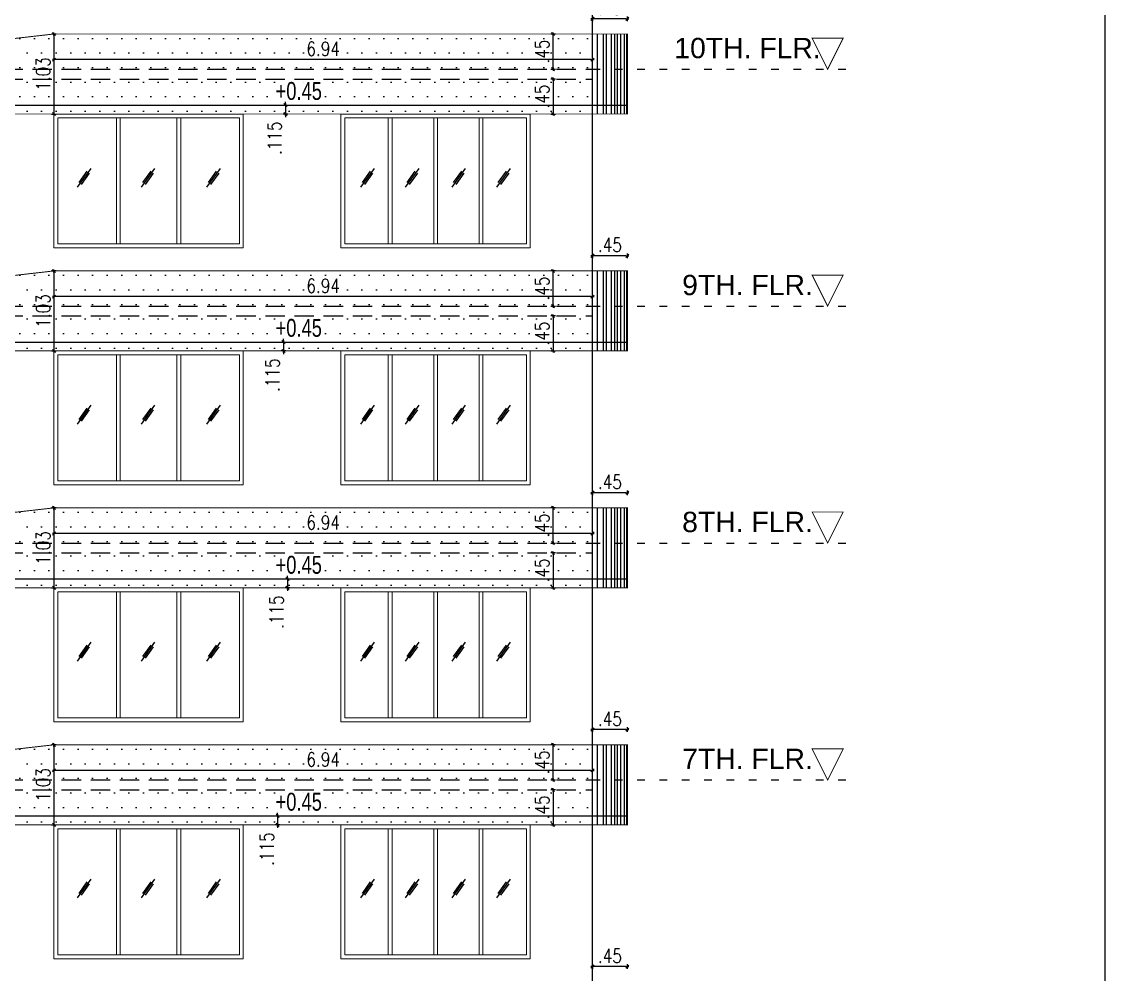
# Model space of a CAD drawing. Header units: inches. Extents: x 14235 to 14499, y 0 to 2549.
# Drawn here: x 14267.62 to 14281.58, y 2434.15 to 2446.41 of the extents above; entities that cross this region are included whole.
import ezdxf
from ezdxf.enums import TextEntityAlignment as Align

# ---------------------------------------------------------------- set-up
doc = ezdxf.new("R2010")
doc.units = ezdxf.units.IN
doc.header["$LTSCALE"] = 0.25
doc.header["$MEASUREMENT"] = 0
doc.header["$PDMODE"] = 35
for name, pattern in [('1', [0]), ('DASHEDX2', [1.5, 1, -0.5]), ('DOTX2', [0.5, 0, -0.5])]:
    doc.linetypes.add(name, pattern=pattern)
for name, color, linetype in [('edges', 1, 'Continuous'), ('ELE.PROJ.', 1, 'Continuous'), ('GLASS WINDOW', 251, '1'), ('hatch', 251, 'Continuous'), ('proj-internal', 1, 'DASHEDX2'), ('text-large', 7, 'Continuous'), ('wall', 7, 'Continuous'), ('WORK TEX', 6, 'Continuous'), ('WORKING DIM', 7, 'Continuous')]:
    doc.layers.add(name, color=color, linetype=linetype)
doc.layers.add('WINDOW', color=106, linetype='Continuous', lineweight=13)
doc.styles.add('ARL', font='swisscl_0.ttf')
doc.styles.add('romans', font='romans.shx', dxfattribs={"width": 0.8})
doc.styles.add('SansSerif', font='sanss__.ttf', dxfattribs={"width": 0.8})
doc.dimstyles.new('121', dxfattribs={"dimscale": 0.1, "dimtxt": 1.8, "dimasz": 0.2, "dimexe": 0.03125, "dimexo": 0.25, "dimgap": 0.5, "dimtad": 1, "dimzin": 4, "dimdsep": 46, "dimtxsty": 'romans', "dimblk1": 'MINITICK', "dimblk2": 'MINITICK', "dimsah": 1, "dimcen": 1, "dimse1": 1, "dimse2": 1, "dimclrd": 252, "dimclre": 256, "dimclrt": 7, "dimadec": 3, "dimazin": 0, "dimtfac": 0.8, "dimtix": 1, "dimtmove": 2, "dimatfit": 3, "dimfxl": 0, "dimtolj": 1, "dimtzin": 3, "dimarcsym": 0})

# ---------------------------------------------------------------- blocks, each defined once
blk = doc.blocks.new('MINITICK')
at = {"color": 7}
for p, q in [((1, 1), (-1, -1)), ((-1, 0), (1, 0)), ((0, -1.5), (0, 1.5))]:
    blk.add_line(p, q, dxfattribs=at)
blk = doc.blocks.new('*D888')
at = {"layer": 'Defpoints', "color": 0, "transparency": 16777216}
for p in [(14274.976, 2434.251), (14274.976, 2434.056), (14275.426, 2434.056)]:
    blk.add_point(p, dxfattribs=at)
at = {"layer": 'WORKING DIM', "color": 252, "lineweight": -2, "transparency": 16777216}
blk.add_line((14275.406, 2434.251), (14274.996, 2434.251), dxfattribs=at)
at = {"layer": 'WORKING DIM', "color": 252, "lineweight": -2, "transparency": 16777216, "xscale": 0.02, "yscale": 0.02, "zscale": 0.02, "rotation": 180}
blk.add_blockref('MINITICK', (14274.976, 2434.251), dxfattribs=at)
at = {"layer": 'WORKING DIM', "color": 252, "lineweight": -2, "transparency": 16777216, "xscale": 0.02, "yscale": 0.02, "zscale": 0.02}
blk.add_blockref('MINITICK', (14275.426, 2434.251), dxfattribs=at)
at = {"layer": 'WORKING DIM', "color": 7, "transparency": 16777216, "insert": (14275.201, 2434.391), "char_height": 0.18, "attachment_point": 5, "style": 'romans'}
blk.add_mtext('\\A1;.45', dxfattribs=at)
blk = doc.blocks.new('*D891')
at = {"layer": 'Defpoints', "color": 0, "transparency": 16777216}
for p in [(14274.468, 2436.526), (14274.468, 2436.076), (14274.468, 2436.076)]:
    blk.add_point(p, dxfattribs=at)
at = {"layer": 'WORKING DIM', "color": 252, "lineweight": -2, "transparency": 16777216}
blk.add_line((14274.468, 2436.506), (14274.468, 2436.096), dxfattribs=at)
at = {"layer": 'WORKING DIM', "color": 252, "lineweight": -2, "transparency": 16777216, "xscale": 0.02, "yscale": 0.02, "zscale": 0.02}
for p, rotation in [((14274.468, 2436.526), 90), ((14274.468, 2436.076), 270)]:
    blk.add_blockref('MINITICK', p, dxfattribs=dict(at, rotation=rotation))
at = {"layer": 'WORKING DIM', "color": 7, "transparency": 16777216, "insert": (14274.328, 2436.301), "char_height": 0.18, "attachment_point": 5, "rotation": 90, "style": 'romans'}
blk.add_mtext('\\A1;.45', dxfattribs=at)
blk = doc.blocks.new('*D892')
at = {"layer": 'Defpoints', "color": 0, "transparency": 16777216}
for p in [(14274.26, 2437.106), (14274.468, 2437.106), (14274.317, 2436.653)]:
    blk.add_point(p, dxfattribs=at)
at = {"layer": 'WORKING DIM', "color": 252, "lineweight": -2, "transparency": 16777216}
blk.add_line((14274.468, 2436.673), (14274.468, 2437.086), dxfattribs=at)
at = {"layer": 'WORKING DIM', "color": 252, "lineweight": -2, "transparency": 16777216, "xscale": 0.02, "yscale": 0.02, "zscale": 0.02}
for p, rotation in [((14274.468, 2437.106), 90), ((14274.468, 2436.653), 270)]:
    blk.add_blockref('MINITICK', p, dxfattribs=dict(at, rotation=rotation))
at = {"layer": 'WORKING DIM', "color": 7, "transparency": 16777216, "insert": (14274.328, 2436.88), "char_height": 0.18, "attachment_point": 5, "rotation": 90, "style": 'romans'}
blk.add_mtext('\\A1;.45', dxfattribs=at)
blk = doc.blocks.new('*D898')
at = {"layer": 'Defpoints', "color": 0, "transparency": 16777216}
for p in [(14274.976, 2437.301), (14274.976, 2437.106), (14275.426, 2437.106)]:
    blk.add_point(p, dxfattribs=at)
at = {"layer": 'WORKING DIM', "color": 252, "lineweight": -2, "transparency": 16777216}
blk.add_line((14275.406, 2437.301), (14274.996, 2437.301), dxfattribs=at)
at = {"layer": 'WORKING DIM', "color": 252, "lineweight": -2, "transparency": 16777216, "xscale": 0.02, "yscale": 0.02, "zscale": 0.02, "rotation": 180}
blk.add_blockref('MINITICK', (14274.976, 2437.301), dxfattribs=at)
at = {"layer": 'WORKING DIM', "color": 252, "lineweight": -2, "transparency": 16777216, "xscale": 0.02, "yscale": 0.02, "zscale": 0.02}
blk.add_blockref('MINITICK', (14275.426, 2437.301), dxfattribs=at)
at = {"layer": 'WORKING DIM', "color": 7, "transparency": 16777216, "insert": (14275.201, 2437.441), "char_height": 0.18, "attachment_point": 5, "style": 'romans'}
blk.add_mtext('\\A1;.45', dxfattribs=at)
blk = doc.blocks.new('*D899')
at = {"layer": 'Defpoints', "color": 0, "transparency": 16777216}
for p in [(14268.04, 2437.106), (14274.976, 2437.106), (14268.04, 2436.776)]:
    blk.add_point(p, dxfattribs=at)
at = {"layer": 'WORKING DIM', "color": 252, "lineweight": -2, "transparency": 16777216}
blk.add_line((14274.956, 2436.776), (14268.06, 2436.776), dxfattribs=at)
at = {"layer": 'WORKING DIM', "color": 252, "lineweight": -2, "transparency": 16777216, "xscale": 0.02, "yscale": 0.02, "zscale": 0.02, "rotation": 180}
blk.add_blockref('MINITICK', (14268.04, 2436.776), dxfattribs=at)
at = {"layer": 'WORKING DIM', "color": 252, "lineweight": -2, "transparency": 16777216, "xscale": 0.02, "yscale": 0.02, "zscale": 0.02}
blk.add_blockref('MINITICK', (14274.976, 2436.776), dxfattribs=at)
at = {"layer": 'WORKING DIM', "color": 7, "transparency": 16777216, "insert": (14271.508, 2436.916), "char_height": 0.18, "attachment_point": 5, "style": 'romans'}
blk.add_mtext('\\A1;6.94', dxfattribs=at)
blk = doc.blocks.new('*D900')
at = {"layer": 'Defpoints', "color": 0, "transparency": 16777216}
for p in [(14268.04, 2437.106), (14268.04, 2436.076), (14268.04, 2436.076)]:
    blk.add_point(p, dxfattribs=at)
at = {"layer": 'WORKING DIM', "color": 252, "lineweight": -2, "transparency": 16777216}
blk.add_line((14268.04, 2437.086), (14268.04, 2436.096), dxfattribs=at)
at = {"layer": 'WORKING DIM', "color": 252, "lineweight": -2, "transparency": 16777216, "xscale": 0.02, "yscale": 0.02, "zscale": 0.02}
for p, rotation in [((14268.04, 2437.106), 90), ((14268.04, 2436.076), 270)]:
    blk.add_blockref('MINITICK', p, dxfattribs=dict(at, rotation=rotation))
at = {"layer": 'WORKING DIM', "color": 7, "transparency": 16777216, "insert": (14267.9, 2436.591), "char_height": 0.18, "attachment_point": 5, "rotation": 90, "style": 'romans'}
blk.add_mtext('\\A1;1.03', dxfattribs=at)
blk = doc.blocks.new('*D901')
at = {"layer": 'Defpoints', "color": 0, "transparency": 16777216}
for p in [(14274.468, 2439.576), (14274.468, 2439.126), (14274.468, 2439.126)]:
    blk.add_point(p, dxfattribs=at)
at = {"layer": 'WORKING DIM', "color": 252, "lineweight": -2, "transparency": 16777216}
blk.add_line((14274.468, 2439.556), (14274.468, 2439.146), dxfattribs=at)
at = {"layer": 'WORKING DIM', "color": 252, "lineweight": -2, "transparency": 16777216, "xscale": 0.02, "yscale": 0.02, "zscale": 0.02}
for p, rotation in [((14274.468, 2439.576), 90), ((14274.468, 2439.126), 270)]:
    blk.add_blockref('MINITICK', p, dxfattribs=dict(at, rotation=rotation))
at = {"layer": 'WORKING DIM', "color": 7, "transparency": 16777216, "insert": (14274.328, 2439.351), "char_height": 0.18, "attachment_point": 5, "rotation": 90, "style": 'romans'}
blk.add_mtext('\\A1;.45', dxfattribs=at)
blk = doc.blocks.new('*D902')
at = {"layer": 'Defpoints', "color": 0, "transparency": 16777216}
for p in [(14274.26, 2440.156), (14274.468, 2440.156), (14274.317, 2439.703)]:
    blk.add_point(p, dxfattribs=at)
at = {"layer": 'WORKING DIM', "color": 252, "lineweight": -2, "transparency": 16777216}
blk.add_line((14274.468, 2439.723), (14274.468, 2440.136), dxfattribs=at)
at = {"layer": 'WORKING DIM', "color": 252, "lineweight": -2, "transparency": 16777216, "xscale": 0.02, "yscale": 0.02, "zscale": 0.02}
for p, rotation in [((14274.468, 2440.156), 90), ((14274.468, 2439.703), 270)]:
    blk.add_blockref('MINITICK', p, dxfattribs=dict(at, rotation=rotation))
at = {"layer": 'WORKING DIM', "color": 7, "transparency": 16777216, "insert": (14274.328, 2439.93), "char_height": 0.18, "attachment_point": 5, "rotation": 90, "style": 'romans'}
blk.add_mtext('\\A1;.45', dxfattribs=at)
blk = doc.blocks.new('*D908')
at = {"layer": 'Defpoints', "color": 0, "transparency": 16777216}
for p in [(14274.976, 2440.351), (14274.976, 2440.156), (14275.426, 2440.156)]:
    blk.add_point(p, dxfattribs=at)
at = {"layer": 'WORKING DIM', "color": 252, "lineweight": -2, "transparency": 16777216}
blk.add_line((14275.406, 2440.351), (14274.996, 2440.351), dxfattribs=at)
at = {"layer": 'WORKING DIM', "color": 252, "lineweight": -2, "transparency": 16777216, "xscale": 0.02, "yscale": 0.02, "zscale": 0.02, "rotation": 180}
blk.add_blockref('MINITICK', (14274.976, 2440.351), dxfattribs=at)
at = {"layer": 'WORKING DIM', "color": 252, "lineweight": -2, "transparency": 16777216, "xscale": 0.02, "yscale": 0.02, "zscale": 0.02}
blk.add_blockref('MINITICK', (14275.426, 2440.351), dxfattribs=at)
at = {"layer": 'WORKING DIM', "color": 7, "transparency": 16777216, "insert": (14275.201, 2440.491), "char_height": 0.18, "attachment_point": 5, "style": 'romans'}
blk.add_mtext('\\A1;.45', dxfattribs=at)
blk = doc.blocks.new('*D909')
at = {"layer": 'Defpoints', "color": 0, "transparency": 16777216}
for p in [(14268.04, 2440.156), (14274.976, 2440.156), (14268.04, 2439.826)]:
    blk.add_point(p, dxfattribs=at)
at = {"layer": 'WORKING DIM', "color": 252, "lineweight": -2, "transparency": 16777216}
blk.add_line((14274.956, 2439.826), (14268.06, 2439.826), dxfattribs=at)
at = {"layer": 'WORKING DIM', "color": 252, "lineweight": -2, "transparency": 16777216, "xscale": 0.02, "yscale": 0.02, "zscale": 0.02, "rotation": 180}
blk.add_blockref('MINITICK', (14268.04, 2439.826), dxfattribs=at)
at = {"layer": 'WORKING DIM', "color": 252, "lineweight": -2, "transparency": 16777216, "xscale": 0.02, "yscale": 0.02, "zscale": 0.02}
blk.add_blockref('MINITICK', (14274.976, 2439.826), dxfattribs=at)
at = {"layer": 'WORKING DIM', "color": 7, "transparency": 16777216, "insert": (14271.508, 2439.966), "char_height": 0.18, "attachment_point": 5, "style": 'romans'}
blk.add_mtext('\\A1;6.94', dxfattribs=at)
blk = doc.blocks.new('*D910')
at = {"layer": 'Defpoints', "color": 0, "transparency": 16777216}
for p in [(14268.04, 2440.156), (14268.04, 2439.126), (14268.04, 2439.126)]:
    blk.add_point(p, dxfattribs=at)
at = {"layer": 'WORKING DIM', "color": 252, "lineweight": -2, "transparency": 16777216}
blk.add_line((14268.04, 2440.136), (14268.04, 2439.146), dxfattribs=at)
at = {"layer": 'WORKING DIM', "color": 252, "lineweight": -2, "transparency": 16777216, "xscale": 0.02, "yscale": 0.02, "zscale": 0.02}
for p, rotation in [((14268.04, 2440.156), 90), ((14268.04, 2439.126), 270)]:
    blk.add_blockref('MINITICK', p, dxfattribs=dict(at, rotation=rotation))
at = {"layer": 'WORKING DIM', "color": 7, "transparency": 16777216, "insert": (14267.9, 2439.641), "char_height": 0.18, "attachment_point": 5, "rotation": 90, "style": 'romans'}
blk.add_mtext('\\A1;1.03', dxfattribs=at)
blk = doc.blocks.new('*D911')
at = {"layer": 'Defpoints', "color": 0, "transparency": 16777216}
for p in [(14274.468, 2442.626), (14274.468, 2442.176), (14274.468, 2442.176)]:
    blk.add_point(p, dxfattribs=at)
at = {"layer": 'WORKING DIM', "color": 252, "lineweight": -2, "transparency": 16777216}
blk.add_line((14274.468, 2442.606), (14274.468, 2442.196), dxfattribs=at)
at = {"layer": 'WORKING DIM', "color": 252, "lineweight": -2, "transparency": 16777216, "xscale": 0.02, "yscale": 0.02, "zscale": 0.02}
for p, rotation in [((14274.468, 2442.626), 90), ((14274.468, 2442.176), 270)]:
    blk.add_blockref('MINITICK', p, dxfattribs=dict(at, rotation=rotation))
at = {"layer": 'WORKING DIM', "color": 7, "transparency": 16777216, "insert": (14274.328, 2442.401), "char_height": 0.18, "attachment_point": 5, "rotation": 90, "style": 'romans'}
blk.add_mtext('\\A1;.45', dxfattribs=at)
blk = doc.blocks.new('*D912')
at = {"layer": 'Defpoints', "color": 0, "transparency": 16777216}
for p in [(14274.26, 2443.206), (14274.468, 2443.206), (14274.317, 2442.753)]:
    blk.add_point(p, dxfattribs=at)
at = {"layer": 'WORKING DIM', "color": 252, "lineweight": -2, "transparency": 16777216}
blk.add_line((14274.468, 2442.773), (14274.468, 2443.186), dxfattribs=at)
at = {"layer": 'WORKING DIM', "color": 252, "lineweight": -2, "transparency": 16777216, "xscale": 0.02, "yscale": 0.02, "zscale": 0.02}
for p, rotation in [((14274.468, 2443.206), 90), ((14274.468, 2442.753), 270)]:
    blk.add_blockref('MINITICK', p, dxfattribs=dict(at, rotation=rotation))
at = {"layer": 'WORKING DIM', "color": 7, "transparency": 16777216, "insert": (14274.328, 2442.98), "char_height": 0.18, "attachment_point": 5, "rotation": 90, "style": 'romans'}
blk.add_mtext('\\A1;.45', dxfattribs=at)
blk = doc.blocks.new('*D918')
at = {"layer": 'Defpoints', "color": 0, "transparency": 16777216}
for p in [(14274.976, 2443.401), (14274.976, 2443.206), (14275.426, 2443.206)]:
    blk.add_point(p, dxfattribs=at)
at = {"layer": 'WORKING DIM', "color": 252, "lineweight": -2, "transparency": 16777216}
blk.add_line((14275.406, 2443.401), (14274.996, 2443.401), dxfattribs=at)
at = {"layer": 'WORKING DIM', "color": 252, "lineweight": -2, "transparency": 16777216, "xscale": 0.02, "yscale": 0.02, "zscale": 0.02, "rotation": 180}
blk.add_blockref('MINITICK', (14274.976, 2443.401), dxfattribs=at)
at = {"layer": 'WORKING DIM', "color": 252, "lineweight": -2, "transparency": 16777216, "xscale": 0.02, "yscale": 0.02, "zscale": 0.02}
blk.add_blockref('MINITICK', (14275.426, 2443.401), dxfattribs=at)
at = {"layer": 'WORKING DIM', "color": 7, "transparency": 16777216, "insert": (14275.201, 2443.541), "char_height": 0.18, "attachment_point": 5, "style": 'romans'}
blk.add_mtext('\\A1;.45', dxfattribs=at)
blk = doc.blocks.new('*D919')
at = {"layer": 'Defpoints', "color": 0, "transparency": 16777216}
for p in [(14268.04, 2443.206), (14274.976, 2443.206), (14268.04, 2442.876)]:
    blk.add_point(p, dxfattribs=at)
at = {"layer": 'WORKING DIM', "color": 252, "lineweight": -2, "transparency": 16777216}
blk.add_line((14274.956, 2442.876), (14268.06, 2442.876), dxfattribs=at)
at = {"layer": 'WORKING DIM', "color": 252, "lineweight": -2, "transparency": 16777216, "xscale": 0.02, "yscale": 0.02, "zscale": 0.02, "rotation": 180}
blk.add_blockref('MINITICK', (14268.04, 2442.876), dxfattribs=at)
at = {"layer": 'WORKING DIM', "color": 252, "lineweight": -2, "transparency": 16777216, "xscale": 0.02, "yscale": 0.02, "zscale": 0.02}
blk.add_blockref('MINITICK', (14274.976, 2442.876), dxfattribs=at)
at = {"layer": 'WORKING DIM', "color": 7, "transparency": 16777216, "insert": (14271.508, 2443.016), "char_height": 0.18, "attachment_point": 5, "style": 'romans'}
blk.add_mtext('\\A1;6.94', dxfattribs=at)
blk = doc.blocks.new('*D920')
at = {"layer": 'Defpoints', "color": 0, "transparency": 16777216}
for p in [(14268.04, 2443.206), (14268.04, 2442.176), (14268.04, 2442.176)]:
    blk.add_point(p, dxfattribs=at)
at = {"layer": 'WORKING DIM', "color": 252, "lineweight": -2, "transparency": 16777216}
blk.add_line((14268.04, 2443.186), (14268.04, 2442.196), dxfattribs=at)
at = {"layer": 'WORKING DIM', "color": 252, "lineweight": -2, "transparency": 16777216, "xscale": 0.02, "yscale": 0.02, "zscale": 0.02}
for p, rotation in [((14268.04, 2443.206), 90), ((14268.04, 2442.176), 270)]:
    blk.add_blockref('MINITICK', p, dxfattribs=dict(at, rotation=rotation))
at = {"layer": 'WORKING DIM', "color": 7, "transparency": 16777216, "insert": (14267.9, 2442.691), "char_height": 0.18, "attachment_point": 5, "rotation": 90, "style": 'romans'}
blk.add_mtext('\\A1;1.03', dxfattribs=at)
blk = doc.blocks.new('*D921')
at = {"layer": 'Defpoints', "color": 0, "transparency": 16777216}
for p in [(14274.468, 2445.676), (14274.468, 2445.226), (14274.468, 2445.226)]:
    blk.add_point(p, dxfattribs=at)
at = {"layer": 'WORKING DIM', "color": 252, "lineweight": -2, "transparency": 16777216}
blk.add_line((14274.468, 2445.656), (14274.468, 2445.246), dxfattribs=at)
at = {"layer": 'WORKING DIM', "color": 252, "lineweight": -2, "transparency": 16777216, "xscale": 0.02, "yscale": 0.02, "zscale": 0.02}
for p, rotation in [((14274.468, 2445.676), 90), ((14274.468, 2445.226), 270)]:
    blk.add_blockref('MINITICK', p, dxfattribs=dict(at, rotation=rotation))
at = {"layer": 'WORKING DIM', "color": 7, "transparency": 16777216, "insert": (14274.328, 2445.451), "char_height": 0.18, "attachment_point": 5, "rotation": 90, "style": 'romans'}
blk.add_mtext('\\A1;.45', dxfattribs=at)
blk = doc.blocks.new('*D922')
at = {"layer": 'Defpoints', "color": 0, "transparency": 16777216}
for p in [(14274.26, 2446.256), (14274.468, 2446.256), (14274.317, 2445.803)]:
    blk.add_point(p, dxfattribs=at)
at = {"layer": 'WORKING DIM', "color": 252, "lineweight": -2, "transparency": 16777216}
blk.add_line((14274.468, 2445.823), (14274.468, 2446.236), dxfattribs=at)
at = {"layer": 'WORKING DIM', "color": 252, "lineweight": -2, "transparency": 16777216, "xscale": 0.02, "yscale": 0.02, "zscale": 0.02}
for p, rotation in [((14274.468, 2446.256), 90), ((14274.468, 2445.803), 270)]:
    blk.add_blockref('MINITICK', p, dxfattribs=dict(at, rotation=rotation))
at = {"layer": 'WORKING DIM', "color": 7, "transparency": 16777216, "insert": (14274.328, 2446.03), "char_height": 0.18, "attachment_point": 5, "rotation": 90, "style": 'romans'}
blk.add_mtext('\\A1;.45', dxfattribs=at)
blk = doc.blocks.new('*D928')
at = {"layer": 'Defpoints', "color": 0, "transparency": 16777216}
for p in [(14274.976, 2446.451), (14274.976, 2446.256), (14275.426, 2446.256)]:
    blk.add_point(p, dxfattribs=at)
at = {"layer": 'WORKING DIM', "color": 252, "lineweight": -2, "transparency": 16777216}
blk.add_line((14275.406, 2446.451), (14274.996, 2446.451), dxfattribs=at)
at = {"layer": 'WORKING DIM', "color": 252, "lineweight": -2, "transparency": 16777216, "xscale": 0.02, "yscale": 0.02, "zscale": 0.02, "rotation": 180}
blk.add_blockref('MINITICK', (14274.976, 2446.451), dxfattribs=at)
at = {"layer": 'WORKING DIM', "color": 252, "lineweight": -2, "transparency": 16777216, "xscale": 0.02, "yscale": 0.02, "zscale": 0.02}
blk.add_blockref('MINITICK', (14275.426, 2446.451), dxfattribs=at)
at = {"layer": 'WORKING DIM', "color": 7, "transparency": 16777216, "insert": (14275.201, 2446.591), "char_height": 0.18, "attachment_point": 5, "style": 'romans'}
blk.add_mtext('\\A1;.45', dxfattribs=at)
blk = doc.blocks.new('*D929')
at = {"layer": 'Defpoints', "color": 0, "transparency": 16777216}
for p in [(14268.04, 2446.256), (14274.976, 2446.256), (14268.04, 2445.926)]:
    blk.add_point(p, dxfattribs=at)
at = {"layer": 'WORKING DIM', "color": 252, "lineweight": -2, "transparency": 16777216}
blk.add_line((14274.956, 2445.926), (14268.06, 2445.926), dxfattribs=at)
at = {"layer": 'WORKING DIM', "color": 252, "lineweight": -2, "transparency": 16777216, "xscale": 0.02, "yscale": 0.02, "zscale": 0.02, "rotation": 180}
blk.add_blockref('MINITICK', (14268.04, 2445.926), dxfattribs=at)
at = {"layer": 'WORKING DIM', "color": 252, "lineweight": -2, "transparency": 16777216, "xscale": 0.02, "yscale": 0.02, "zscale": 0.02}
blk.add_blockref('MINITICK', (14274.976, 2445.926), dxfattribs=at)
at = {"layer": 'WORKING DIM', "color": 7, "transparency": 16777216, "insert": (14271.508, 2446.066), "char_height": 0.18, "attachment_point": 5, "style": 'romans'}
blk.add_mtext('\\A1;6.94', dxfattribs=at)
blk = doc.blocks.new('*D930')
at = {"layer": 'Defpoints', "color": 0, "transparency": 16777216}
for p in [(14268.04, 2446.256), (14268.04, 2445.226), (14268.04, 2445.226)]:
    blk.add_point(p, dxfattribs=at)
at = {"layer": 'WORKING DIM', "color": 252, "lineweight": -2, "transparency": 16777216}
blk.add_line((14268.04, 2446.236), (14268.04, 2445.246), dxfattribs=at)
at = {"layer": 'WORKING DIM', "color": 252, "lineweight": -2, "transparency": 16777216, "xscale": 0.02, "yscale": 0.02, "zscale": 0.02}
for p, rotation in [((14268.04, 2446.256), 90), ((14268.04, 2445.226), 270)]:
    blk.add_blockref('MINITICK', p, dxfattribs=dict(at, rotation=rotation))
at = {"layer": 'WORKING DIM', "color": 7, "transparency": 16777216, "insert": (14267.9, 2445.741), "char_height": 0.18, "attachment_point": 5, "rotation": 90, "style": 'romans'}
blk.add_mtext('\\A1;1.03', dxfattribs=at)
blk = doc.blocks.new('*D1457')
at = {"layer": 'Defpoints', "color": 0, "transparency": 16777216}
for p in [(14270.616, 2436.191), (14270.616, 2436.076), (14270.921, 2436.076)]:
    blk.add_point(p, dxfattribs=at)
at = {"layer": 'WORKING DIM', "color": 252, "lineweight": -2, "transparency": 16777216}
for p, q in [((14270.921, 2436.211), (14270.921, 2436.231)), ((14270.921, 2436.191), (14270.921, 2436.076)), ((14270.921, 2436.056), (14270.921, 2436.036))]:
    blk.add_line(p, q, dxfattribs=at)
at = {"layer": 'WORKING DIM', "color": 252, "lineweight": -2, "transparency": 16777216, "xscale": 0.02, "yscale": 0.02, "zscale": 0.02}
for p, rotation in [((14270.921, 2436.191), 270), ((14270.921, 2436.076), 90)]:
    blk.add_blockref('MINITICK', p, dxfattribs=dict(at, rotation=rotation))
at = {"layer": 'WORKING DIM', "color": 7, "transparency": 16777216, "insert": (14270.781, 2435.764), "char_height": 0.18, "attachment_point": 5, "rotation": 90, "style": 'romans'}
blk.add_mtext('\\A1;.115', dxfattribs=at)
blk = doc.blocks.new('*D1460')
at = {"layer": 'Defpoints', "color": 0, "transparency": 16777216}
for p in [(14270.743, 2439.241), (14270.743, 2439.126), (14271.048, 2439.126)]:
    blk.add_point(p, dxfattribs=at)
at = {"layer": 'WORKING DIM', "color": 252, "lineweight": -2, "transparency": 16777216}
for p, q in [((14271.048, 2439.261), (14271.048, 2439.281)), ((14271.048, 2439.241), (14271.048, 2439.126)), ((14271.048, 2439.106), (14271.048, 2439.086))]:
    blk.add_line(p, q, dxfattribs=at)
at = {"layer": 'WORKING DIM', "color": 252, "lineweight": -2, "transparency": 16777216, "xscale": 0.02, "yscale": 0.02, "zscale": 0.02}
for p, rotation in [((14271.048, 2439.241), 270), ((14271.048, 2439.126), 90)]:
    blk.add_blockref('MINITICK', p, dxfattribs=dict(at, rotation=rotation))
at = {"layer": 'WORKING DIM', "color": 7, "transparency": 16777216, "insert": (14270.908, 2438.814), "char_height": 0.18, "attachment_point": 5, "rotation": 90, "style": 'romans'}
blk.add_mtext('\\A1;.115', dxfattribs=at)
blk = doc.blocks.new('*D1461')
at = {"layer": 'Defpoints', "color": 0, "transparency": 16777216}
for p in [(14270.692, 2442.291), (14270.692, 2442.176), (14270.997, 2442.176)]:
    blk.add_point(p, dxfattribs=at)
at = {"layer": 'WORKING DIM', "color": 252, "lineweight": -2, "transparency": 16777216}
for p, q in [((14270.997, 2442.311), (14270.997, 2442.331)), ((14270.997, 2442.291), (14270.997, 2442.176)), ((14270.997, 2442.156), (14270.997, 2442.136))]:
    blk.add_line(p, q, dxfattribs=at)
at = {"layer": 'WORKING DIM', "color": 252, "lineweight": -2, "transparency": 16777216, "xscale": 0.02, "yscale": 0.02, "zscale": 0.02}
for p, rotation in [((14270.997, 2442.291), 270), ((14270.997, 2442.176), 90)]:
    blk.add_blockref('MINITICK', p, dxfattribs=dict(at, rotation=rotation))
at = {"layer": 'WORKING DIM', "color": 7, "transparency": 16777216, "insert": (14270.857, 2441.864), "char_height": 0.18, "attachment_point": 5, "rotation": 90, "style": 'romans'}
blk.add_mtext('\\A1;.115', dxfattribs=at)
blk = doc.blocks.new('*D1464')
at = {"layer": 'Defpoints', "color": 0, "transparency": 16777216}
for p in [(14270.717, 2445.341), (14270.717, 2445.226), (14271.023, 2445.226)]:
    blk.add_point(p, dxfattribs=at)
at = {"layer": 'WORKING DIM', "color": 252, "lineweight": -2, "transparency": 16777216}
for p, q in [((14271.023, 2445.361), (14271.023, 2445.381)), ((14271.023, 2445.341), (14271.023, 2445.226)), ((14271.023, 2445.206), (14271.023, 2445.186))]:
    blk.add_line(p, q, dxfattribs=at)
at = {"layer": 'WORKING DIM', "color": 252, "lineweight": -2, "transparency": 16777216, "xscale": 0.02, "yscale": 0.02, "zscale": 0.02}
for p, rotation in [((14271.023, 2445.341), 270), ((14271.023, 2445.226), 90)]:
    blk.add_blockref('MINITICK', p, dxfattribs=dict(at, rotation=rotation))
at = {"layer": 'WORKING DIM', "color": 7, "transparency": 16777216, "insert": (14270.883, 2444.914), "char_height": 0.18, "attachment_point": 5, "rotation": 90, "style": 'romans'}
blk.add_mtext('\\A1;.115', dxfattribs=at)

msp = doc.modelspace()

# ---------------------------------------------------------------- hatches: boundary and pattern name
at = {"layer": 'hatch', "true_color": 0xc7b399}
h = msp.add_hatch(dxfattribs=at)
h.set_pattern_fill('DOTS', color=253, scale=3)
h.set_pattern_definition([(0, (-42.02476, 27.45), (0.09375, 0.1875), [0, -0.1875])])
h.paths.add_polyline_path([(14264.057, 2445.803), (14268.04, 2446.256), (14274.976, 2446.256), (14274.976, 2445.226), (14264.057, 2445.226)])
h = msp.add_hatch(dxfattribs=at)
h.set_pattern_fill('DOTS', color=253, scale=3)
h.set_pattern_definition([(0, (-42.02476, 24.4), (0.09375, 0.1875), [0, -0.1875])])
h.paths.add_polyline_path([(14264.057, 2442.753), (14268.04, 2443.206), (14274.976, 2443.206), (14274.976, 2442.176), (14264.057, 2442.176)])
h = msp.add_hatch(dxfattribs=at)
h.set_pattern_fill('DOTS', color=253, scale=3)
h.set_pattern_definition([(0, (-42.02476, 21.35), (0.09375, 0.1875), [0, -0.1875])])
h.paths.add_polyline_path([(14264.057, 2439.703), (14268.04, 2440.156), (14274.976, 2440.156), (14274.976, 2439.126), (14264.057, 2439.126)])
h = msp.add_hatch(dxfattribs=at)
h.set_pattern_fill('DOTS', color=253, scale=3)
h.set_pattern_definition([(0, (-42.02476, 18.3), (0.09375, 0.1875), [0, -0.1875])])
h.paths.add_polyline_path([(14264.057, 2436.653), (14268.04, 2437.106), (14274.976, 2437.106), (14274.976, 2436.076), (14264.057, 2436.076)])

# ---------------------------------------------------------------- linework, layer by layer
at = {"layer": 'edges', "const_width": 0.012}
for points in [[(14278.205, 2446.203), (14277.805, 2446.203), (14278.005, 2445.803)], [(14278.205, 2443.153), (14277.805, 2443.153), (14278.005, 2442.753)], [(14278.205, 2440.103), (14277.805, 2440.103), (14278.005, 2439.703)], [(14278.205, 2437.053), (14277.805, 2437.053), (14278.005, 2436.653)]]:
    msp.add_lwpolyline(points, close=True, dxfattribs=at)
at = {"layer": 'ELE.PROJ.', "color": 8}
for p, q in [((14275.036, 2446.256), (14275.036, 2445.226)), ((14275.114, 2446.256), (14275.114, 2445.226)), ((14275.154, 2446.256), (14275.154, 2445.226)), ((14275.215, 2446.256), (14275.215, 2445.226)), ((14275.261, 2446.256), (14275.261, 2445.226)), ((14275.295, 2446.256), (14275.295, 2445.226)), ((14275.336, 2446.256), (14275.336, 2445.226)), ((14275.385, 2446.256), (14275.385, 2445.226)), ((14275.414, 2446.256), (14275.414, 2445.226)), ((14275.036, 2443.206), (14275.036, 2442.176)), ((14275.114, 2443.206), (14275.114, 2442.176)), ((14275.154, 2443.206), (14275.154, 2442.176)), ((14275.215, 2443.206), (14275.215, 2442.176)), ((14275.261, 2443.206), (14275.261, 2442.176)), ((14275.295, 2443.206), (14275.295, 2442.176)), ((14275.336, 2443.206), (14275.336, 2442.176)), ((14275.385, 2443.206), (14275.385, 2442.176)), ((14275.414, 2443.206), (14275.414, 2442.176)), ((14275.036, 2440.156), (14275.036, 2439.126)), ((14275.114, 2440.156), (14275.114, 2439.126)), ((14275.154, 2440.156), (14275.154, 2439.126)), ((14275.215, 2440.156), (14275.215, 2439.126)), ((14275.261, 2440.156), (14275.261, 2439.126)), ((14275.295, 2440.156), (14275.295, 2439.126)), ((14275.336, 2440.156), (14275.336, 2439.126)), ((14275.385, 2440.156), (14275.385, 2439.126)), ((14275.414, 2440.156), (14275.414, 2439.126)), ((14275.036, 2437.106), (14275.036, 2436.076)), ((14275.114, 2437.106), (14275.114, 2436.076)), ((14275.154, 2437.106), (14275.154, 2436.076)), ((14275.215, 2437.106), (14275.215, 2436.076)), ((14275.261, 2437.106), (14275.261, 2436.076)), ((14275.295, 2437.106), (14275.295, 2436.076)), ((14275.336, 2437.106), (14275.336, 2436.076)), ((14275.385, 2437.106), (14275.385, 2436.076)), ((14275.414, 2437.106), (14275.414, 2436.076))]:
    msp.add_line(p, q, dxfattribs=at)
at = {"layer": 'ELE.PROJ.'}
for p, q in [((14252.689, 2445.341), (14275.426, 2445.341)), ((14252.689, 2442.291), (14275.426, 2442.291)), ((14252.689, 2439.241), (14275.426, 2439.241)), ((14252.689, 2436.191), (14275.426, 2436.191))]:
    msp.add_line(p, q, dxfattribs=at)
at = {"layer": 'ELE.PROJ.', "const_width": 0.012}
for points in [[(14264.057, 2445.226), (14275.426, 2445.226), (14275.426, 2446.256), (14268.04, 2446.256), (14264.057, 2445.803), (14264.057, 2445.226)], [(14264.057, 2442.176), (14275.426, 2442.176), (14275.426, 2443.206), (14268.04, 2443.206), (14264.057, 2442.753), (14264.057, 2442.176)], [(14264.057, 2439.126), (14275.426, 2439.126), (14275.426, 2440.156), (14268.04, 2440.156), (14264.057, 2439.703), (14264.057, 2439.126)], [(14264.057, 2436.076), (14275.426, 2436.076), (14275.426, 2437.106), (14268.04, 2437.106), (14264.057, 2436.653), (14264.057, 2436.076)]]:
    msp.add_lwpolyline(points, dxfattribs=at)
at = {"layer": 'GLASS WINDOW', "color": 4, "ltscale": 200}
for p, q in [((14268.514, 2444.526), (14268.34, 2444.284)), ((14268.463, 2444.49), (14268.359, 2444.344)), ((14269.337, 2444.526), (14269.163, 2444.284)), ((14269.287, 2444.49), (14269.182, 2444.344)), ((14270.18, 2444.526), (14270.007, 2444.284)), ((14270.13, 2444.49), (14270.025, 2444.344)), ((14272.163, 2444.526), (14271.99, 2444.284)), ((14272.113, 2444.49), (14272.008, 2444.344)), ((14272.74, 2444.526), (14272.566, 2444.284)), ((14272.689, 2444.49), (14272.584, 2444.344)), ((14273.338, 2444.526), (14273.164, 2444.284)), ((14273.288, 2444.49), (14273.183, 2444.344)), ((14273.915, 2444.526), (14273.741, 2444.284)), ((14273.864, 2444.49), (14273.759, 2444.344)), ((14268.496, 2444.466), (14268.391, 2444.32)), ((14269.319, 2444.466), (14269.214, 2444.32)), ((14270.162, 2444.466), (14270.057, 2444.32)), ((14272.145, 2444.466), (14272.04, 2444.32)), ((14272.722, 2444.466), (14272.617, 2444.32)), ((14273.32, 2444.466), (14273.215, 2444.32)), ((14273.897, 2444.466), (14273.792, 2444.32)), ((14268.514, 2441.476), (14268.34, 2441.234)), ((14268.463, 2441.44), (14268.359, 2441.294)), ((14268.496, 2441.416), (14268.391, 2441.27)), ((14269.337, 2441.476), (14269.163, 2441.234)), ((14269.287, 2441.44), (14269.182, 2441.294)), ((14269.319, 2441.416), (14269.214, 2441.27)), ((14270.18, 2441.476), (14270.007, 2441.234)), ((14270.13, 2441.44), (14270.025, 2441.294)), ((14270.162, 2441.416), (14270.057, 2441.27)), ((14272.163, 2441.476), (14271.99, 2441.234)), ((14272.113, 2441.44), (14272.008, 2441.294)), ((14272.145, 2441.416), (14272.04, 2441.27)), ((14272.74, 2441.476), (14272.566, 2441.234)), ((14272.689, 2441.44), (14272.584, 2441.294)), ((14272.722, 2441.416), (14272.617, 2441.27)), ((14273.338, 2441.476), (14273.164, 2441.234)), ((14273.288, 2441.44), (14273.183, 2441.294)), ((14273.32, 2441.416), (14273.215, 2441.27)), ((14273.915, 2441.476), (14273.741, 2441.234)), ((14273.864, 2441.44), (14273.759, 2441.294)), ((14273.897, 2441.416), (14273.792, 2441.27)), ((14268.514, 2438.426), (14268.34, 2438.184)), ((14268.463, 2438.39), (14268.359, 2438.244)), ((14268.496, 2438.366), (14268.391, 2438.22)), ((14269.337, 2438.426), (14269.163, 2438.184)), ((14269.287, 2438.39), (14269.182, 2438.244)), ((14269.319, 2438.366), (14269.214, 2438.22)), ((14270.18, 2438.426), (14270.007, 2438.184)), ((14270.13, 2438.39), (14270.025, 2438.244)), ((14270.162, 2438.366), (14270.057, 2438.22)), ((14272.163, 2438.426), (14271.99, 2438.184)), ((14272.113, 2438.39), (14272.008, 2438.244)), ((14272.145, 2438.366), (14272.04, 2438.22)), ((14272.74, 2438.426), (14272.566, 2438.184)), ((14272.689, 2438.39), (14272.584, 2438.244)), ((14272.722, 2438.366), (14272.617, 2438.22)), ((14273.338, 2438.426), (14273.164, 2438.184)), ((14273.288, 2438.39), (14273.183, 2438.244)), ((14273.32, 2438.366), (14273.215, 2438.22)), ((14273.915, 2438.426), (14273.741, 2438.184)), ((14273.864, 2438.39), (14273.759, 2438.244)), ((14273.897, 2438.366), (14273.792, 2438.22)), ((14268.514, 2435.376), (14268.34, 2435.134)), ((14268.463, 2435.34), (14268.359, 2435.194)), ((14268.496, 2435.316), (14268.391, 2435.17)), ((14269.337, 2435.376), (14269.163, 2435.134)), ((14269.287, 2435.34), (14269.182, 2435.194)), ((14269.319, 2435.316), (14269.214, 2435.17)), ((14270.18, 2435.376), (14270.007, 2435.134)), ((14270.13, 2435.34), (14270.025, 2435.194)), ((14270.162, 2435.316), (14270.057, 2435.17)), ((14272.163, 2435.376), (14271.99, 2435.134)), ((14272.113, 2435.34), (14272.008, 2435.194)), ((14272.145, 2435.316), (14272.04, 2435.17)), ((14272.74, 2435.376), (14272.566, 2435.134)), ((14272.689, 2435.34), (14272.584, 2435.194)), ((14272.722, 2435.316), (14272.617, 2435.17)), ((14273.338, 2435.376), (14273.164, 2435.134)), ((14273.288, 2435.34), (14273.183, 2435.194)), ((14273.32, 2435.316), (14273.215, 2435.17)), ((14273.915, 2435.376), (14273.741, 2435.134)), ((14273.864, 2435.34), (14273.759, 2435.194)), ((14273.897, 2435.316), (14273.792, 2435.17))]:
    msp.add_line(p, q, dxfattribs=at)
at = {"layer": 'proj-internal', "color": 251}
for p, q in [((14253.139, 2445.803), (14274.976, 2445.803)), ((14253.139, 2445.676), (14274.976, 2445.676)), ((14253.139, 2442.753), (14274.976, 2442.753)), ((14253.139, 2442.626), (14274.976, 2442.626)), ((14253.139, 2439.703), (14274.976, 2439.703)), ((14253.139, 2439.576), (14274.976, 2439.576)), ((14253.139, 2436.653), (14274.976, 2436.653)), ((14253.139, 2436.526), (14274.976, 2436.526))]:
    msp.add_line(p, q, dxfattribs=at)
at = {"layer": 'wall'}
msp.add_line((14274.976, 2414.976), (14274.976, 2456.103), dxfattribs=at)
at = {"layer": 'wall', "linetype": 'DOTX2', "ltscale": 1.5}
for p, q in [((14274.976, 2445.803), (14278.371, 2445.803)), ((14274.976, 2442.753), (14278.371, 2442.753)), ((14274.976, 2439.703), (14278.371, 2439.703)), ((14274.976, 2436.653), (14278.371, 2436.653))]:
    msp.add_line(p, q, dxfattribs=at)
at = {"layer": 'wall'}
msp.add_lwpolyline([(14281.581, 2460.779), (14244.648, 2460.779), (14244.648, 2408.55), (14281.581, 2408.55)], close=True, dxfattribs=at)
at = {"layer": 'WINDOW'}
for p, q in [((14268.844, 2445.176), (14268.844, 2443.553)), ((14268.894, 2445.176), (14268.894, 2443.553)), ((14269.624, 2445.176), (14269.624, 2443.553)), ((14269.674, 2445.176), (14269.674, 2443.553)), ((14272.346, 2445.176), (14272.346, 2443.553)), ((14272.396, 2445.176), (14272.396, 2443.553)), ((14272.931, 2445.176), (14272.931, 2443.553)), ((14272.981, 2445.176), (14272.981, 2443.553)), ((14273.516, 2445.176), (14273.516, 2443.553)), ((14273.566, 2445.176), (14273.566, 2443.553)), ((14268.844, 2442.126), (14268.844, 2440.503)), ((14268.894, 2442.126), (14268.894, 2440.503)), ((14269.624, 2442.126), (14269.624, 2440.503)), ((14269.674, 2442.126), (14269.674, 2440.503)), ((14272.346, 2442.126), (14272.346, 2440.503)), ((14272.396, 2442.126), (14272.396, 2440.503)), ((14272.931, 2442.126), (14272.931, 2440.503)), ((14272.981, 2442.126), (14272.981, 2440.503)), ((14273.516, 2442.126), (14273.516, 2440.503)), ((14273.566, 2442.126), (14273.566, 2440.503)), ((14268.844, 2439.076), (14268.844, 2437.453)), ((14268.894, 2439.076), (14268.894, 2437.453)), ((14269.624, 2439.076), (14269.624, 2437.453)), ((14269.674, 2439.076), (14269.674, 2437.453)), ((14272.346, 2439.076), (14272.346, 2437.453)), ((14272.396, 2439.076), (14272.396, 2437.453)), ((14272.931, 2439.076), (14272.931, 2437.453)), ((14272.981, 2439.076), (14272.981, 2437.453)), ((14273.516, 2439.076), (14273.516, 2437.453)), ((14273.566, 2439.076), (14273.566, 2437.453)), ((14268.844, 2436.026), (14268.844, 2434.403)), ((14268.894, 2436.026), (14268.894, 2434.403)), ((14269.624, 2436.026), (14269.624, 2434.403)), ((14269.674, 2436.026), (14269.674, 2434.403)), ((14272.346, 2436.026), (14272.346, 2434.403)), ((14272.396, 2436.026), (14272.396, 2434.403)), ((14272.931, 2436.026), (14272.931, 2434.403)), ((14272.981, 2436.026), (14272.981, 2434.403)), ((14273.516, 2436.026), (14273.516, 2434.403)), ((14273.566, 2436.026), (14273.566, 2434.403))]:
    msp.add_line(p, q, dxfattribs=at)
for points in [[(14270.479, 2443.503), (14268.04, 2443.503), (14268.04, 2445.226), (14270.479, 2445.226)], [(14270.429, 2443.553), (14268.09, 2443.553), (14268.09, 2445.176), (14270.429, 2445.176)], [(14274.175, 2443.503), (14271.736, 2443.503), (14271.736, 2445.226), (14274.175, 2445.226)], [(14274.125, 2443.553), (14271.786, 2443.553), (14271.786, 2445.176), (14274.125, 2445.176)], [(14270.479, 2440.453), (14268.04, 2440.453), (14268.04, 2442.176), (14270.479, 2442.176)], [(14270.429, 2440.503), (14268.09, 2440.503), (14268.09, 2442.126), (14270.429, 2442.126)], [(14274.175, 2440.453), (14271.736, 2440.453), (14271.736, 2442.176), (14274.175, 2442.176)], [(14274.125, 2440.503), (14271.786, 2440.503), (14271.786, 2442.126), (14274.125, 2442.126)], [(14270.479, 2437.403), (14268.04, 2437.403), (14268.04, 2439.126), (14270.479, 2439.126)], [(14270.429, 2437.453), (14268.09, 2437.453), (14268.09, 2439.076), (14270.429, 2439.076)], [(14274.175, 2437.403), (14271.736, 2437.403), (14271.736, 2439.126), (14274.175, 2439.126)], [(14274.125, 2437.453), (14271.786, 2437.453), (14271.786, 2439.076), (14274.125, 2439.076)], [(14270.479, 2434.353), (14268.04, 2434.353), (14268.04, 2436.076), (14270.479, 2436.076)], [(14270.429, 2434.403), (14268.09, 2434.403), (14268.09, 2436.026), (14270.429, 2436.026)], [(14274.175, 2434.353), (14271.736, 2434.353), (14271.736, 2436.076), (14274.175, 2436.076)], [(14274.125, 2434.403), (14271.786, 2434.403), (14271.786, 2436.026), (14274.125, 2436.026)]]:
    msp.add_lwpolyline(points, close=True, dxfattribs=at)

# ---------------------------------------------------------------- texts
at = {"layer": 'text-large', "lineweight": -3, "style": 'SansSerif'}
for s, p in [('10TH. FLR.', (14276.973, 2446.075)), ('9TH. FLR.', (14276.973, 2443.025)), ('8TH. FLR.', (14276.973, 2439.975)), ('7TH. FLR.', (14276.973, 2436.925))]:
    msp.add_text(s, height=0.2613, dxfattribs=at).set_placement(p, align=Align.MIDDLE_CENTER)
at = {"layer": 'WORK TEX', "color": 7, "style": 'ARL'}
for p in [(14271.226, 2445.523), (14271.226, 2442.473), (14271.226, 2439.423), (14271.226, 2436.373)]:
    msp.add_text('+0.45 ', height=0.23, dxfattribs=at).set_placement(p, align=Align.MIDDLE_CENTER)

# ---------------------------------------------------------------- dimensions: what is measured, and where the dimension line sits
at = {"layer": 'WORKING DIM'}
for base, p1, p2, angle, picture, middle in [((14274.976, 2446.451), (14275.426, 2446.256), (14274.976, 2446.256), 180, '*D928', (14275.201, 2446.591)), ((14268.04, 2445.226), (14268.04, 2446.256), (14268.04, 2445.226), 90, '*D930', (14267.9, 2445.741)), ((14268.04, 2445.926), (14274.976, 2446.256), (14268.04, 2446.256), 180, '*D929', (14271.508, 2446.066)), ((14274.468, 2446.256), (14274.317, 2445.803), (14274.26, 2446.256), 90, '*D922', (14274.328, 2446.03)), ((14274.468, 2445.226), (14274.468, 2445.676), (14274.468, 2445.226), 90, '*D921', (14274.328, 2445.451)), ((14274.976, 2443.401), (14275.426, 2443.206), (14274.976, 2443.206), 180, '*D918', (14275.201, 2443.541)), ((14268.04, 2442.176), (14268.04, 2443.206), (14268.04, 2442.176), 90, '*D920', (14267.9, 2442.691)), ((14274.468, 2443.206), (14274.317, 2442.753), (14274.26, 2443.206), 90, '*D912', (14274.328, 2442.98)), ((14268.04, 2442.876), (14274.976, 2443.206), (14268.04, 2443.206), 180, '*D919', (14271.508, 2443.016)), ((14274.468, 2442.176), (14274.468, 2442.626), (14274.468, 2442.176), 90, '*D911', (14274.328, 2442.401)), ((14274.976, 2440.351), (14275.426, 2440.156), (14274.976, 2440.156), 180, '*D908', (14275.201, 2440.491)), ((14268.04, 2439.126), (14268.04, 2440.156), (14268.04, 2439.126), 90, '*D910', (14267.9, 2439.641)), ((14268.04, 2439.826), (14274.976, 2440.156), (14268.04, 2440.156), 180, '*D909', (14271.508, 2439.966)), ((14274.468, 2440.156), (14274.317, 2439.703), (14274.26, 2440.156), 90, '*D902', (14274.328, 2439.93)), ((14274.468, 2439.126), (14274.468, 2439.576), (14274.468, 2439.126), 90, '*D901', (14274.328, 2439.351)), ((14274.976, 2437.301), (14275.426, 2437.106), (14274.976, 2437.106), 180, '*D898', (14275.201, 2437.441)), ((14268.04, 2436.076), (14268.04, 2437.106), (14268.04, 2436.076), 90, '*D900', (14267.9, 2436.591)), ((14268.04, 2436.776), (14274.976, 2437.106), (14268.04, 2437.106), 180, '*D899', (14271.508, 2436.916)), ((14274.468, 2437.106), (14274.317, 2436.653), (14274.26, 2437.106), 90, '*D892', (14274.328, 2436.88)), ((14274.468, 2436.076), (14274.468, 2436.526), (14274.468, 2436.076), 90, '*D891', (14274.328, 2436.301)), ((14274.976, 2434.251), (14275.426, 2434.056), (14274.976, 2434.056), 180, '*D888', (14275.201, 2434.391))]:
    dim = msp.add_linear_dim(base=base, p1=p1, p2=p2, angle=angle, dimstyle='121', override={"dimfxl": 0.18, "dimfxlon": 1}, dxfattribs=at)
    dim.commit()
    dim.dimension.update_dxf_attribs({"geometry": picture, "text_midpoint": middle})
for base, p1, p2, picture, middle in [((14271.023, 2445.226), (14270.717, 2445.341), (14270.717, 2445.226), '*D1464', (14270.883, 2444.914)), ((14270.997, 2442.176), (14270.692, 2442.291), (14270.692, 2442.176), '*D1461', (14270.857, 2441.864)), ((14271.048, 2439.126), (14270.743, 2439.241), (14270.743, 2439.126), '*D1460', (14270.908, 2438.814)), ((14270.921, 2436.076), (14270.616, 2436.191), (14270.616, 2436.076), '*D1457', (14270.781, 2435.764))]:
    dim = msp.add_linear_dim(base=base, p1=p1, p2=p2, angle=90, text='.115', dimstyle='121', override={"dimfxl": 0.18, "dimfxlon": 1}, dxfattribs=at)
    dim.commit()
    dim.dimension.update_dxf_attribs({"geometry": picture, "text_midpoint": middle, "dimtype": 160})

doc.saveas('drawing.dxf')
